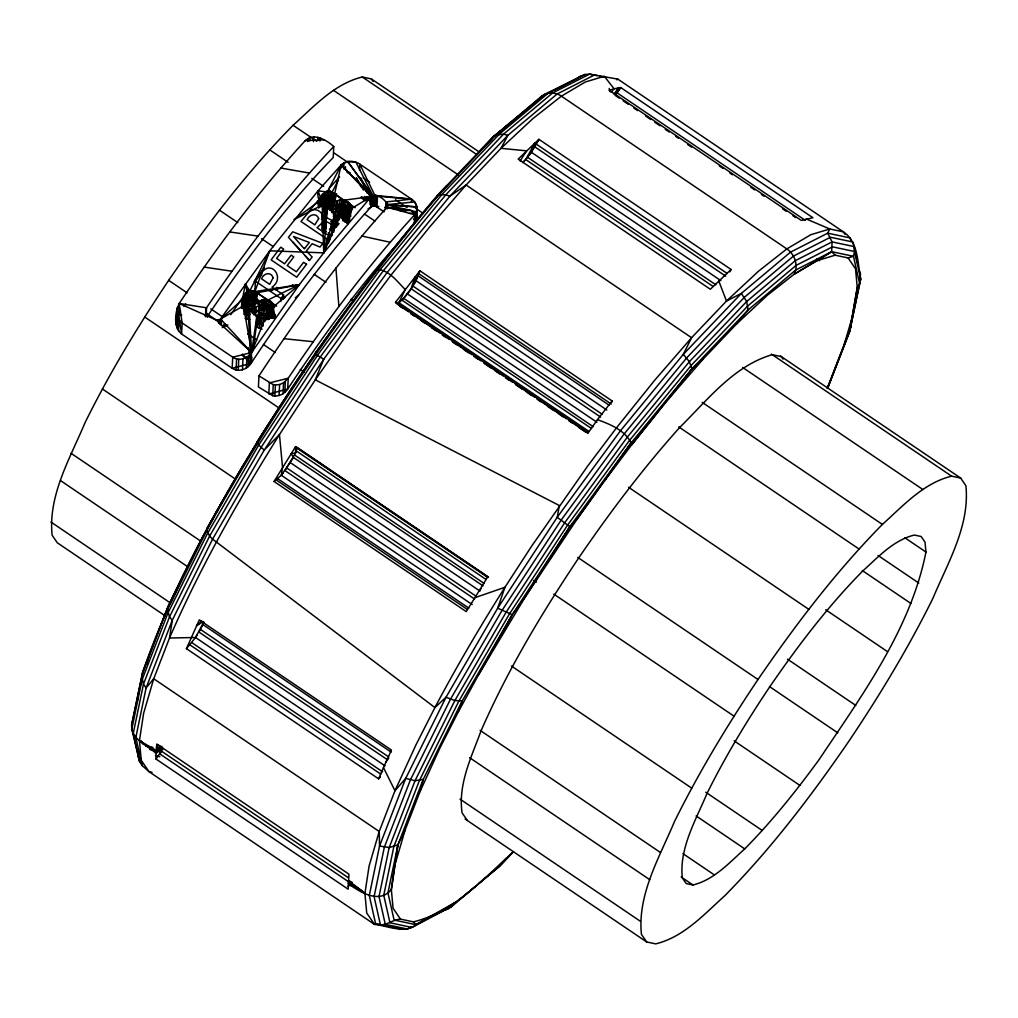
<?xml version="1.0" encoding="UTF-8"?>
<svg xmlns="http://www.w3.org/2000/svg" width="1018" height="1018" viewBox="0 0 1018 1018"><rect width="100%" height="100%" fill="white"/><g stroke="black" fill="none" stroke-linecap="round" stroke-linejoin="round"><path stroke-width="1.5" d="M161.811 746.309L156.034 753.409L156.021 759.046L348.194 889.21L348.945 874.182L156.785 744.018L156.034 753.409C147.254 745.151 130.393 739.208 131.653 724.485L142.724 672.02C173.264 583.938 219.519 502.498 268.79 423.73C322.108 340.012 380.796 259.526 446.978 185.48L436.747 196.143C330.519 320.937 238.047 458.151 168.059 606.537L142.724 672.02L133.103 718.453M247.005 314.371L247.272 303.886L245.949 302.55C243.569 297.65 250.453 292.357 254.513 296.251L253.762 306.418C249.614 302.562 243.111 308.327 245.427 312.933L247.005 314.371L250.046 314.638M327.16 213.487L324.844 212.953L325.111 202.544L323.266 199.897C323.113 195.431 329.221 193.395 332.262 196.538L331.524 206.781L341.106 213.118M273.066 318.545L273.371 304.789L271.424 301.901L266.614 299.267L258.776 300.984L258.457 311.203L253.037 313.684M332.721 212.418L336.22 211.35C334.807 202.938 335.876 198.434 344.351 200.228C349.327 201.5 353.017 206.45 351.223 211.668M263.089 324.933L260.71 323.839L261.079 313.353L259.514 312.297L256.854 316.102L251.586 352.521L251.039 363.35C247.259 369.483 238.416 372.537 232.168 368.261L181.598 334.006C172.984 326.842 175.185 312.602 179.193 303.479C217.458 246.432 258.725 191.231 305.247 140.624C313.888 132.213 326.663 140.204 333.764 146.49L333.204 157.548C286.211 206.005 245.414 260.061 207.685 315.924M338.65 219.43L338.918 211.998L337.352 210.942L334.744 214.022L323.737 252.858L299.356 284.62L251.586 352.521C247.756 358.616 238.912 361.454 232.728 357.203L182.158 322.948C177.908 320.059 175.974 314.575 176.801 309.587M268.167 319.614L268.485 312.297C273.88 296.887 255.531 308.009 249.257 309.167C234.318 307.818 245.923 284.276 256.651 292.599L256.142 302.868L270.903 312.17L272.849 315.071L273.091 318.214M345.484 222.306L346.298 211.731C351.312 203.918 338.676 202.747 333.866 206.069C323.571 211.031 316.458 200.928 318.049 190.824L341.183 164.954C346.056 159.991 354.366 160.45 359.838 164.153L411.526 199.159C419.429 203.74 416.896 213.92 416.451 221.25L417.011 206.921L414.593 201.92L387.769 204.554C384.906 199.617 377.016 192.746 371.265 196.589L323.737 252.858L269.732 250.822L220.079 319.563L215.969 319.881L179.193 303.479L178.646 314.308L181.598 334.006L182.158 322.948L179.193 303.479L206.476 307.805C245.096 251.191 286.605 196.321 333.764 146.49M236.074 369.967L236.609 358.921M238.237 370.272L238.759 359.239M242.462 369.788L242.971 358.807M246.394 367.982L246.916 357.076M401.423 239.599C359.239 285.982 322.299 336.882 287.674 389.067C284.544 393.915 278.499 397.02 272.722 395.709L273.244 384.639L258.966 375.871C297.727 316.827 339.745 259.794 386.993 207.239L387.769 204.554L417.011 206.921L416.044 221.275M274.885 396.002L275.394 384.957L273.244 384.639M279.11 395.506L279.619 384.524L283.564 382.793L288.234 378.225C326.6 320.95 368.007 265.545 414.695 214.747L416.998 210.306M283.042 393.711L283.564 382.793M322.235 219.455L322.439 214.989C319.805 208.983 310.91 207.29 307.461 213.576A308.098 60.406 -55.9 0 0 300.997 221.491L326.587 238.836L326.078 248.952M218.603 323.177L218.755 320.123M248.176 366.645L248.71 355.766M284.824 392.363L285.345 381.47M416.464 217.941L415.191 214.62L415.344 211.451M176.254 320.479L177.31 307.411M205.369 315.924L206.476 307.805L206.298 316.28M205.458 316.725L205.852 309.103M205.929 315.669L205.674 309.816M207.316 317.26L207.468 314.193L206.081 312.602M219.85 324.157L220.079 319.563M220.448 323.724L220.677 319.143L251.586 352.521L264.947 318.659C269.846 316.929 273.397 311.724 273.715 306.583L299.356 284.62L254.894 291.619L269.732 250.822L318.049 190.824L326.473 191.944M221.25 325.696L221.644 318.074L242.119 299.877M241.546 307.258L241.851 301.315M241.737 308.403L242.182 299.508M242.106 307.156L242.246 304.178M242.488 306.507L242.946 297.625M242.92 308.683L243.073 305.705M242.882 307.207L244.116 295.678M243.938 314.498L244.32 307.054M243.595 306.024L244.778 304.509L245.3 294.189M244.905 311.406L245.427 301.035M245.083 309.548L245.605 299.19M245.427 312.933L245.949 302.55M245.949 307.843L246.471 297.51M244.778 304.509L246.28 303.046L246.801 292.726M249.779 319.448L246.458 319.118L246.98 308.696M247.425 306.202L247.947 295.882M246.28 303.046L247.858 301.99L248.379 291.695M248.023 314.74L248.557 304.369L247.272 303.886M248.137 319.55L248.672 309.128M249.041 305.324L249.563 295.004M247.858 301.99L249.512 301.353L250.034 291.072M249.652 314.74L250.173 304.357L258.776 300.984M249.512 301.353L250.924 301.163L251.446 290.881M251.153 305.26L251.675 294.953M251.777 311.292L252.159 303.898M256.142 302.868L252.642 301.303L253.164 291.033M252.082 312.971L252.311 308.518M252.871 305.884L253.393 295.589M268.154 299.699L254.373 301.888L255.416 281.21A308.098 60.406 -55.9 0 1 261.715 272.582C271.628 259.259 285.282 278.41 271.997 287.14L283.589 294.991L283.373 299.356M254.093 313.251L254.615 302.906M254.131 315.109L254.5 307.69M255.594 315.924L256.04 307.042M253.762 306.418L256.447 303.071L256.969 292.802L299.356 284.62L268.319 299.839L267.798 310.096L274.835 306.634M250.263 349.276L248.621 319.576L249.257 309.167L256.854 316.102L256.332 326.536L252.808 351.07M262.071 329.17L257.503 327.389L258.038 316.954L256.854 316.102M249.868 305.209C260.252 313.226 259.934 314.04 259.781 300.539M257.503 327.389L256.332 326.536L258.992 322.681L259.514 312.297M256.307 317.043L259.475 315.618L259.997 305.285M261.562 275.484L261.715 272.582M259.297 328.407L259.832 317.985L258.038 316.954M259.259 310.846L261.372 310.032L261.893 299.75M259.475 315.618L261.728 314.715L262.25 304.395M261.053 329.043L261.868 313.837L261.079 313.353M258.966 375.871L258.407 386.942L272.722 395.709M261.372 310.032L263.191 309.548L263.713 299.267M262.899 326.282L263.611 314.549L261.868 313.837M261.728 314.715L263.497 314.231L264.018 303.924L269.706 307.372M263.191 309.548L264.693 309.37L265.214 299.101M264.795 321.637L264.947 318.659L259.832 317.985M264.998 320.568L265.291 314.638L268.485 312.297M269.312 319.105L268.65 316.433L265.914 314.447L266.614 299.267M266.703 319.792L267.009 313.875M267.263 315.135L267.785 304.827M268.485 319.13L269.172 306.138M269.528 311.088L270.05 300.832M269.274 318.71L269.846 307.69M269.49 318.545L269.643 315.593M270.903 312.17L271.424 301.901M270.712 318.392L270.928 313.951M271.908 317.845L272.608 303.288M272.709 317.4L273.371 304.789M276.4 290.321L276.552 287.42M280.866 301.468L281.019 298.541L283.589 294.991M319.321 207.201C318.558 201.526 320.008 194.54 325.824 192.186C332.39 189.526 338.001 196.868 342.646 199.961M319.576 207.125L320.021 198.294M319.894 206.769L320.11 202.366M320.314 205.56L320.759 196.716M320.797 206.705L320.95 203.765M320.937 206.094L321.93 195.125M321.395 205.458L322.566 204.274L323.088 193.929M322.159 224.723L322.439 214.989M324.844 212.953L322.744 210.204L323.431 198.306M322.159 229.165L322.897 218.819L327.134 217.585M323.266 211.579L323.788 201.271M322.744 210.204L323.749 207.252L324.577 192.796M322.21 232.104L323.024 231.684C319.652 213.64 329.018 223.807 336.105 227.205L339.045 223.68L322.044 215.6M324.348 216.987L324.857 206.718M323.749 207.252L325.213 205.992L325.735 195.634M322.388 229.012L324.118 228.147L324.64 217.941M322.566 204.274L325.62 202.417L326.142 192.033M325.875 213.373L326.396 203.078L325.111 202.544M326.396 231.977L325.022 231.531L325.544 221.351M326.027 217.508L326.536 207.239M324.118 228.147L325.671 227.803L326.193 217.585M325.213 205.992L326.816 205.381L327.338 195.023M326.256 227.854L326.269 221.962M325.62 202.417L327.249 202.035L327.771 191.638M327.707 209.11L328.012 203.218L336.538 201.042M342.124 210.382L333.853 203.982L328.661 202.009L329.196 191.588M336.538 193.725L334.159 204.185L331.524 206.781L328.916 205.534L329.438 195.151M329.603 210.344L329.972 202.976M330.01 209.963L330.163 207.023M330.366 202.302L330.888 191.88M328.674 243.035L329.043 235.794L317.082 227.701L323.533 221.504M330.634 206.247L331.168 195.863M332.097 202.964L332.631 192.542M331.893 212.673L332.428 202.327M333.306 231.417L331.117 229.992L331.563 221.237M332.046 212.38L332.339 206.489M332.262 235.552L332.441 225.156M333.42 214.9L333.866 206.069M333.853 203.982L334.375 193.547M334.159 204.185L334.68 193.764L341.183 164.954L347.672 161.544L355.969 162.218L372.804 195.571L372.257 206.272L370.73 207.252C326.371 255.683 287.191 308.594 251.039 363.35L232.168 368.261L232.728 357.203L251.586 352.521L249.257 309.167M333.866 232.04L334.171 226.225M329.577 240.642L334.222 224.291L334.744 214.022L327.134 207.328L323.737 252.858L339.452 216.63C345.267 218.476 351.057 212.762 351.452 207.214M336.474 225.78L335.393 225.143L335.915 214.874L334.744 214.022M335.762 226.95L335.991 222.573M336.22 211.35L337.022 211.108L337.543 200.737M337.798 204.873L336.831 221.25L334.222 224.291L330.914 221.415M337.263 224.736L337.709 215.931L335.915 214.874M341.017 168.046L341.183 164.954L372.219 195.85L371.672 206.539L369.852 204.007M337.022 211.108L339.121 210.624L339.643 200.228M339.338 219.85L340.037 204.3M339.121 210.624L340.928 210.382L341.45 199.973M333.344 216.376L341.259 214.429L341.781 204.058M341.234 217.687L341.45 213.271L338.918 211.998M350.637 216.338L347.253 212.317L342.417 210.382L342.951 199.961M342.659 219.901L342.799 216.961M342.824 220.83L343.193 213.475L346.298 211.731M345.84 221.975L347.087 218.208L343.677 214.836L344.351 200.228M344.173 220.995L344.402 216.579M344.389 221.822L344.835 212.966M345.013 215.561L345.535 205.165M345.509 211.311L346.031 200.877M345.675 221.708L345.967 215.829M346.133 221.619L346.934 206.425M346.985 220.079L347.774 201.882M347.023 223.54L347.469 214.696M348.614 213.373L349.149 202.951M348.207 223.718L348.741 213.386M349.543 220.626L350.345 204.249M350.561 216.096L351.108 205.623M359.519 170.464L359.838 164.153L374.802 195.303L411.526 199.159L411.374 202.315M384.193 211.859L375.667 206.31L376.215 195.583M376.953 206.947L377.5 196.219L411.526 199.159L385.949 201.946L385.555 209.606M386.725 207.456L386.955 202.862M387.107 208.003L387.336 203.409M387.616 208.766L387.769 204.554M414.224 224.024L414.695 214.747L386.993 207.239M176.178 324.895L176.738 313.951M177.399 329.069L177.985 318.074M178.532 330.99L179.104 319.97M241.559 308.289L241.864 302.486M269.897 308.085L269.363 318.316L263.14 314.333M307.92 141.591L308.072 138.473M319.423 206.616L319.69 199.846M343.677 169.039L344.008 162.804M347.138 218.488L347.672 208.181M370.387 203.778L372.257 206.272L373.555 206.018L374.115 195.303M375.667 206.31L374.955 206.12L375.515 195.392M309.663 140.84L309.841 137.71M313.48 141.68L313.735 136.972M317.743 140.446L317.909 137.29M319.881 141.044L320.046 137.888M345.344 169.853L345.509 166.736M256.676 326.816L257.287 316.458M323.024 231.684L323.966 221.377M335.393 225.143L334.566 224.571L335.176 214.378M249.435 305.222L250.059 294.889M326.816 205.381L327.834 194.96M327.134 207.328L325.48 231.659M263.497 314.231L264.705 303.86M335.062 228.032L335.431 222.242M343.677 214.836L341.806 214.429L342.468 204.045M244.842 313.633L245.249 307.754M322.426 215.867L323.126 205.738M488.475 576.888L487.762 576.824L466.257 611.627L274.084 481.476L295.589 446.66L296.9 448.085L295.627 452.895L285.04 470.66L474.579 599.042M827.507 388.392L849.661 331.499L860.732 279.034C857.372 263.077 858.708 241.966 843.349 231.849L617.862 79.124L589.587 74.123L584.854 74.479L548.142 93.185L499.469 134.032L442.156 194.234L380.096 269.694L317.527 355.257L258.699 445.095L207.647 533.088L167.817 613.256L141.96 680.113L131.806 729.104L139.542 761.528L142.176 765.587L149.035 771.682L374.509 924.395C386.738 925.769 399.909 932.119 411.985 927.436L451.827 906.351L499.494 866.343L512.067 853.059C482.481 879.641 453.494 912.09 413.435 921.863L400.494 919.127L393.075 908.247L391.345 889.503L397.898 844.851L423.233 779.381L462.236 700.868L512.245 614.681L569.851 526.688L631.135 442.881L691.922 368.974L748.065 310.019L795.732 270.012L831.681 251.688L853.466 256.294L859.599 283.513L849.661 331.499L827.698 388.252M251.917 357.203L251.039 363.35L241.851 354.9M165.196 615.865L57.326 542.798L52.109 535.175C48.011 495.168 70.191 458.164 85.118 422.495C109.511 373.173 138.041 326.014 168.683 280.344C206.183 225.652 246.458 172.564 293.082 125.278C313.837 106.635 334.171 83.87 362.281 76.999L371.354 78.92L479.224 151.987M137.468 700.575L137.939 697.495M138.41 694.416L138.881 691.337M322.604 215.969L321.523 219.379L322.897 218.819M646.646 941.955L641.429 934.32C637.332 894.326 659.511 857.321 674.438 821.653C698.832 772.331 727.361 725.172 758.003 679.49C795.503 624.81 835.778 571.722 882.402 524.423C903.157 505.781 923.491 483.016 951.601 476.157L960.674 478.078L965.891 485.713C969.989 525.708 947.809 562.712 932.882 598.38C908.489 647.702 879.959 694.861 849.317 740.544C811.817 795.223 771.542 848.312 724.918 895.598C704.163 914.253 683.829 937.018 655.719 943.877L646.646 941.955L465.111 819.006M411.768 926.889L407.531 929.052L385.288 924.344L379.027 896.553L389.181 847.549L415.039 780.704L454.868 700.537L505.921 612.543L564.736 522.705L627.317 437.129L689.377 361.683L746.69 301.481L795.363 260.633L832.075 241.915L854.318 246.623L854.522 251.497L860.732 279.034L859.599 283.513L857.258 287.56L849.661 331.499L857.258 287.56L855.527 268.816L848.109 257.936L835.167 255.2L817.047 260.672L794.167 274.224L767.114 295.5L736.536 324.004L703.209 359.023L667.923 399.68L631.567 444.993L604.145 481.374L576.99 519.231L525.021 597.286L478.536 674.858L458.176 712.116L440.107 747.657L420.04 791.533L404.986 830.421L395.353 863.34M925.935 552.036C910.766 629.188 861.852 695.485 819.019 759.721C796.178 790.961 771.988 821.322 744.743 848.872C729.219 862.819 714 879.845 692.978 884.986L686.183 883.548L682.289 877.834C679.21 847.918 695.816 820.228 706.976 793.544C725.236 756.629 746.576 721.355 769.506 687.175C797.565 646.265 827.685 606.55 862.577 571.162C878.101 557.215 893.32 540.189 914.342 535.048L921.137 536.486L925.031 542.2L925.935 552.036L904.913 537.797M274.084 481.476L281.312 475.279L282.546 467.58L279.454 434.559L315.287 379.829L352.801 326.218L391.065 275.064L429.138 227.599L466.091 184.996L501.009 148.323L533.038 118.47L561.376 96.176L585.337 82L604.323 76.261L614.07 88.795L620.726 87.561L812.898 217.725L801.357 220.461L609.197 90.309L614.07 88.795L611.182 92.371M160.284 754.262L160.691 751.844L157.205 748.319L161.735 746.945M611.831 402.326L612.072 400.927L419.912 270.775L395.518 302.282L396.766 303.784C407.938 296.327 415.789 283.437 419.912 270.775L414.479 283.322L415.039 276.947L411.068 288.705L403.65 298.299L398.929 302.728L588.468 431.098M242.64 298.389L245.427 283.844L249.703 291.199L269.732 250.822M242.246 307.64L244.842 294.202L248.583 289.074M859.625 279.008L860.566 274.427L859.141 269.999M277.405 287.483L276.718 289.596M339.796 216.694L347.863 223.324L351.35 208.665L371.265 196.589L341.183 164.954L327.452 191.715M131.653 724.485L132.785 720.006M420.04 791.533L423.233 779.381L415.039 780.704L405.724 778.35L394.971 790.757L379.218 831.477L369.114 865.962L364.915 893.371L366.734 913.006L374.509 924.395L375.604 923.708C384.74 927.754 391.905 919.483 400.494 919.127M139.122 689.797L140.878 683.816M146.579 664.36L148.768 656.877M843.617 346.654L853.249 313.722M272.302 289.519L271.857 290.588M254.373 301.888L257.554 293.108M458.176 712.116L462.236 700.868L454.868 700.537L446.011 697.241L434.915 707.561L415.993 744.794L394.971 790.757L383.493 767.547L391.446 750.05L199.286 619.886L186.421 648.657L378.594 778.821L380.287 777.078M827.329 387.896L850.679 327.567L850.501 324.793M176.776 318.278L180.415 311.686M252.159 360.487L251.039 363.35L242.513 354.099M387.222 759.593L198.994 632.114L203.842 622.532M375.349 271.45L377.576 269.439C389.779 270.419 397.185 281.821 405.279 289.494L398.929 302.728M383.493 767.547L378.594 778.821L380.414 776.505M186.421 648.657L195.532 637.484L203.88 621.973M163.809 617.99L167.69 609.502M170.935 602.414L183.876 574.114M827.278 388.367L828.563 385.529M729.931 271.857L731.089 269.49L538.916 139.326L518.175 159.101L710.335 289.265L731.089 269.49M404.986 830.421L397.898 844.851L387.96 892.85L394.093 920.068L415.878 924.675L451.827 906.351L454.435 902.851L425.511 919.216M255.391 288.896L249.181 301.481L244.842 294.202L230.768 314.677M326.918 202.111L338.472 179.944M500.92 636.403L512.245 614.681L525.021 597.286L569.851 526.688L576.99 519.231L631.135 442.881C624.568 429.99 610.215 424.341 597.451 419.658L587.819 433.35M522.578 162.562L525.733 159.559L534.87 143.054L529.475 154.851L531.345 152.255L538.916 139.326L529.475 154.851L523.952 161.557M222.306 501.301L201.946 538.56L168.059 606.537L141.706 675.965L143.462 684.172L146.108 687.888L135.839 737.465L142.176 765.587M478.536 674.858L512.245 614.681L497.675 608.191L504.941 587.284L531.612 546.182L587.806 465.875L616.539 427.776L654.625 380.312L691.578 337.721L726.496 301.048L758.512 271.195L786.85 248.901L810.812 234.713L829.797 228.986L843.349 231.849L845.08 234.382M244.702 462.859L207.061 528.037L206.769 530.353L167.321 609.744L169.51 616.832L172.284 620.242L169.497 638.031L153.731 678.764L143.64 713.249L139.441 740.646L141.248 760.281L149.035 771.682L152.038 772.318M156.021 759.046L163.109 748.485M472.174 604.539L281.312 475.279L293.464 457.502L291.199 453.646L295.627 452.895L295.589 446.66L487.762 576.824M550.496 558.042L569.851 526.688L557.202 517.284L559.366 505.526L315.287 379.829L323.762 359.176L387.069 272.595L449.867 196.245L507.867 135.33L557.126 94L594.257 75.065M614.605 94.229L618.6 87.841L614.032 94.305M350.637 885.304L352.266 882.708M520.109 160.997L526.624 150.855L501.009 148.323L507.867 135.33L503.579 134.121L495.817 135.076L492.877 137.175L436.747 196.143L439.051 194.705L495.817 135.076L544.032 94.623L584.854 74.479M268.79 423.73L257.07 441.85L258.699 445.095L264.235 450.083L212.571 539.133L172.284 620.242L146.108 687.888L153.731 678.764L379.218 831.477L379.549 845.996L369.279 895.573L375.604 923.708L402.797 929.396M320.759 345.675L314.677 353.844L323.762 359.176L264.235 450.083L279.454 434.559C238.556 499.965 200.266 567.204 169.497 638.031L195.532 637.484L197.327 634.799M349.938 880.977L348.207 883.573C359.736 892.073 379.396 904.417 391.345 889.503L397.898 844.851L389.181 847.549L379.549 845.996L405.724 778.35L446.011 697.241L497.675 608.191L557.202 517.284L620.509 430.703L683.307 354.353L741.308 293.438L790.553 252.108L827.698 233.173L829.797 228.986L806.231 218.946M183.965 306.443L185.734 303.822M350.828 882.504L348.143 886.449L351.719 881.779M222.853 326.193L224.622 323.635M619.224 98.135L615.279 95.463L620.726 87.561L615.266 94.725M350.688 885.787L351.91 884.018L159.737 753.854M604.145 481.374L631.135 442.881L631.567 444.993L691.922 368.974L703.209 359.023M254.513 296.251L256.969 292.802L266.958 299.381M254.207 281.401L264.527 267.314M537.949 100.68C542.365 92.256 554.021 90.844 561.376 96.176L786.85 248.901C794.753 254.296 798.672 265.443 794.167 274.224L831.681 251.688L832.075 241.915L827.698 233.173L850.208 237.932L850.87 240.897M386.064 761.795L388.711 758.232M292.637 241.928L309.497 260.443L312.157 257.02L306.342 251.052L309.803 246.636L312.106 243.722L320.008 247.043L322.897 243.417L292.739 231.824L288.425 237.309L301.061 251.179M597.451 419.658L612.072 400.927M158.223 744.998L156.428 747.276L158.503 744.972M667.923 399.68L691.922 368.974L689.377 361.683L683.307 354.353L691.578 337.721L466.091 184.996L449.867 196.245L445.846 194.756L439.051 194.705C350.192 298.134 272.849 411.132 206.769 530.353L209.619 536.092L212.571 539.133L434.915 707.561A418.156 81.987 -55.9 0 1 504.941 587.284L474.719 597.744M326.587 238.836L329.043 235.794M736.536 324.004L748.065 310.019L746.69 301.481L741.308 293.438L726.496 301.048L718.797 281.006M307.652 212.94L317.654 201.03L326.269 202.264M281.312 475.279L283.157 473.077M332.262 196.538L334.68 193.764M403.535 237.258L405.66 234.929M318.698 199.884L327.045 190.697M329.145 188.406L339.592 176.928M160.157 746.105L156.187 750.406L139.441 740.646L156.098 751.933M499.825 865.007L506.379 858.123M513.53 851.608L499.494 866.343L478.473 883.624M479.02 590.784L481.132 588.633M491.643 139.911L480.318 150.46L492.877 137.175L523.188 112.285M505.221 127.237L510.883 121.956M201.691 620.993L196.55 625.803L203.116 621.565M222.242 327.694L225.665 324.551M156.034 753.409L162.435 747.772M273.193 316.865L275.509 314.867M295.271 297.867L298.745 294.864M456.777 901.821L448.34 908.909L444.23 910.334M459.194 899.797L462.808 896.769M465.213 894.746L468.84 891.704M471.245 889.694L474.859 886.653M503.846 128.306L492.877 137.175L540.558 97.168L547.468 93.643M506.277 126.334L509.929 123.369M512.372 121.397L517.246 117.452M519.676 115.479L523.328 112.514M525.759 110.542L529.424 107.577L525.644 110.351M531.854 105.605L535.506 102.653L531.79 105.516M319.728 200.851L294.075 219.621L322.197 205.051L323.737 252.858M576.506 78.844L580.387 76.083M616.768 79.824L617.862 79.124M817.047 260.672L831.681 251.688L835.167 255.2M368.071 208.83L370.73 207.252L371.265 196.589L344.071 200.164M221.199 318.634L243.327 305.973M223.807 327.198L227.879 324.882M422.763 920.781L411.985 927.436L389.958 922.779L383.761 895.242L393.813 846.721L419.429 780.501L458.876 701.097L509.445 613.943L567.713 524.944L629.684 440.196L691.158 365.462L747.925 305.833L796.14 265.367L832.495 246.84L854.522 251.497L853.466 256.294L848.109 257.936M431.556 916.391L415.878 924.675L413.435 921.863M554.377 90.118L569.596 82.369M572.358 80.956L575.119 79.557M256.447 303.071L268.536 300.73M282.126 298.083L285.155 297.498M279.619 384.524L275.394 384.957M281.922 297.523L284.976 297.04M343.257 210.535L352.419 209.441M349.059 172.297L347.074 172.5L350.154 172.576M400.443 211.235L410.967 210.217L415.191 214.62M409.325 213.398L414.059 212.991L416.616 219.608L413.524 219.15M323.368 231.582L325.022 231.531M305.247 140.624L323.915 139.822M327.249 202.035L328.661 202.009M266.232 318.189L275.153 318.049L273.486 308.607M248.557 304.369L250.173 304.357M340.928 210.382L342.417 210.382M373.555 206.018L378.836 206.539M263.611 314.549L265.291 314.638M417.011 206.921L387.82 205.127L416.515 211.922M327.211 205.343L328.916 205.534M343.193 213.475L341.45 213.271M326.396 203.078L328.012 203.218M250.924 301.163L252.642 301.303M264.044 314.18L265.914 314.447M384.677 207.697L409.427 210.064L384.957 207.239M283.92 338.676L313.213 341.717M264.693 309.37L266.092 309.536M374.955 206.12L360.639 178.01L367.32 193.458M229.699 231.926L257.948 236.1M204.109 267.098L231.939 271.233M181.675 314.778L178.646 314.308L181.471 315.567M280.79 168.034L309.396 173.06M597.261 75.701L589.587 74.123L552.609 92.969L503.579 134.121L445.846 194.756L383.328 270.763L320.301 356.949L261.053 447.449L209.619 536.092L169.51 616.832L143.462 684.172L133.231 733.533L139.542 761.528M600.035 76.337L603.267 76.961M145.714 745.889L152.891 747.403M149.799 749.541L160.691 751.844M155.474 755.75L159.877 756.679M361.848 236.049L390.149 242.259M337.709 215.931L339.452 216.63M245.071 318.367L246.458 319.118M328.19 232.918L331.919 235.349M329.488 229.037L331.117 229.992M323.164 211.299L326.511 213.436M333.929 218.59L337.747 221.122M258.992 322.681L260.71 323.839M617.15 92.918L805.378 220.397M623.169 100.807L628.437 104.383M633.705 107.946L637.65 110.618M645.552 115.963L650.807 119.539M654.765 122.211L660.02 125.774M665.288 129.337L669.233 132.009M675.825 136.476L678.459 138.257M687.672 144.492L691.616 147.165M719.255 165.896L723.2 168.568M729.791 173.022L732.413 174.803M750.851 187.287L754.796 189.959M761.375 194.425L764.009 196.207M782.435 208.69L786.38 211.362M792.971 215.816L795.592 217.597M816.881 258.979L819.515 260.761M536.397 144.238L727.246 273.498M534.844 146.885L725.694 276.145M531.345 152.255L720.884 280.624M527.591 157.306L715.819 284.786M525.733 159.559L712.638 286.147M780.462 356.02L960.674 478.078M362.281 76.999L476.729 154.52M771.389 354.099L951.601 476.157M333.522 90.347L458.482 174.994M742.618 367.434L922.842 489.505M293.082 125.278L316.763 141.311M333.866 152.891L348.334 162.689M415.42 208.13L423.31 213.475M702.191 402.364L882.402 524.423M363.159 177.832L369.623 182.209M395.468 199.719L407.098 207.596M878.038 555.459L918.77 583.047M269.694 149.837L288.107 162.307M311.788 178.354L323.635 186.37M328.89 189.933L355.206 207.748M364.406 213.984L374.929 221.11M678.802 426.924L859.014 548.995M862.259 570.525L910.881 603.458M419.123 273.918L611.296 404.07M418.309 275.954L609.171 405.215M415.968 280.714L606.817 409.987M412.837 286.007L602.376 414.39M411.068 288.705L600.607 417.075M407.34 293.858L596.879 422.228M403.65 298.299L593.189 426.669M401.919 300.106L591.458 428.489M395.518 302.282L587.679 432.446M398.089 304.675L408.612 311.813M411.247 313.595L440.209 333.204M444.153 335.876L449.422 339.439M452.056 341.234L462.579 348.36M465.213 350.141L471.792 354.595M475.737 357.28L481.005 360.843M483.639 362.624L494.175 369.75M496.797 371.545L503.388 375.998M507.333 378.671L512.601 382.234M515.235 384.015L525.759 391.154M528.393 392.935L534.972 397.389M538.916 400.061L557.355 412.544M559.976 414.326L566.568 418.792M570.513 421.465L587.628 433.057M400.023 306.367L402.644 308.149M410.547 313.506L414.491 316.178M421.083 320.632L425.028 323.304M431.607 327.771L436.875 331.334M442.143 334.897L446.088 337.569M452.666 342.023L456.611 344.708M463.203 349.161L468.458 352.724M473.726 356.287L477.671 358.972M484.263 363.426L490.841 367.88M494.786 370.552L500.054 374.128M505.322 377.691L509.267 380.363M515.846 384.817L522.425 389.283M526.382 391.955L531.638 395.518M536.906 399.081L540.851 401.754M547.442 406.22L554.021 410.674M557.966 413.346L563.234 416.909M568.502 420.485L572.447 423.157M579.026 427.611L585.604 432.065M825.674 609.757L887.429 651.584M219.443 210.153L237.856 222.637M261.537 238.67L273.371 246.687M314.155 274.313L325.989 282.33M350.981 299.254L353.615 301.035M628.551 487.253L808.763 609.311M292.357 284.735L296.187 287.331A280.09 54.921 -55.9 0 1 298.159 284.709M255.416 281.21L281.019 298.541M254.907 291.428L276.654 306.163M787.448 659.142L855.769 705.423M769.493 686.577L837.814 732.858M168.683 280.344L187.096 292.815M210.777 308.848L222.624 316.865M247.616 333.802L256.816 340.037M263.395 344.491L275.242 352.508M300.234 369.432L304.178 372.104M577.791 557.431L758.003 679.49M207.468 314.193L215.969 319.881L251.586 352.521L243.569 306.24M144.683 316.992L278.856 407.874M533.623 580.425L536.257 582.207M553.792 594.092L734.003 716.15M734.143 740.862L799.843 785.362M296.747 447.207L487.597 576.481M296.9 448.085L487.749 577.359M296.34 450.961L485.879 579.344M294.673 455.084L484.199 583.467M293.464 457.502L483.003 585.872M290.461 462.732L480 591.102M286.923 468.089L476.462 596.472M277.901 478.829L468.764 608.102M276.425 480.102L467.275 609.362M705.741 792.22L762.24 830.484M102.373 388.965L235.234 478.956M511.481 666.052L691.693 788.123M696.134 815.94L744.743 848.872M682.963 853.644L714.496 874.996M71.031 453.29L201.259 541.487M480.14 730.377L660.351 852.435M681.144 876.969L692.978 884.986M60.482 480.56L188.076 566.988M469.578 757.659L649.802 879.717M202.964 624.632L391.192 752.111M50.9 522.018L170.604 603.089M460.009 799.105L640.22 921.175M200.521 629.48L388.749 756.959M195.532 637.484L385.071 765.867M191.791 642.587L382.641 771.848M189.921 644.865L380.783 774.138M161.493 751.169L348.398 877.758M351.859 883.904L362.395 891.03M348.271 882.084L364.915 893.371L348.36 880.57M251.026 294.927L259.17 300.806M361.695 196.652L366.124 201.042M361.059 197.136L364.279 200.508M305.273 255.811L309.497 260.443M365.729 197.517L367.6 200.024M372.804 195.571L347.672 161.544L372.219 195.85M364.38 196.449L367.116 200.228M783.058 359.138L781.315 356.593L772.242 354.671C733.507 365.92 707.306 400.29 679.655 427.509C642.905 468.522 609.693 512.563 578.644 558.017C541.843 613.091 507.524 670.149 480.992 730.962C471.461 757.048 457.884 784.318 462.083 812.848L467.287 820.47M371.354 78.92L373.097 81.465M140.968 740.748L143.449 744.374M356.376 177.997L363.464 190.048M367.396 196.741L372.893 206.107L370.425 200.482M356.275 178.035L361.606 187.452M366.925 196.856L368.452 199.553M369.979 202.238L372.257 206.272M318.049 190.824L320.466 197.352M345.649 215.981L347.863 223.324M272.913 310.414L275.153 318.049M319.245 206.832L317.654 201.03L318.749 208.105M858.149 265.571L852.842 241.991L830.433 237.258L793.455 256.103L744.438 297.256L686.692 357.891L624.187 433.897L561.16 520.083L501.912 610.584L450.478 699.226L410.369 779.966L384.308 847.307L374.09 896.654L380.388 924.662M609.171 88.439L609.871 91.531M244.842 294.202L246.598 302.83M245.427 283.844L247.119 292.522M248.29 347.698L251.039 363.35L250.428 352.406M335.915 268.014L338.879 306.405M137.85 752.022L138.066 756.896M273.129 277.774L269.694 284.34L261.575 278.843C263.395 273.346 271.004 271.182 273.129 277.774M269.376 382.921L268.803 393.991L287.674 389.067L288.234 378.225L269.376 382.921M318.672 218.59L314.842 224.851L307.118 219.621C309.319 214.645 316.394 212.24 318.672 218.59M305.324 247.603L304.318 248.888L293.477 236.456L309.357 242.488L305.324 247.603M306.533 264.286L303.593 262.288A308.098 60.406 -55.9 0 0 296.365 271.793L287.191 265.583A308.098 60.406 -55.9 0 1 293.795 256.905L291.186 255.124A308.098 60.406 -55.9 0 0 284.582 263.802L276.578 258.381A308.098 60.406 -55.9 0 1 283.628 249.117L280.764 247.183A308.098 60.406 -55.9 0 0 271.119 259.895L296.709 277.227A308.098 60.406 -55.9 0 1 306.533 264.286"/></g></svg>
